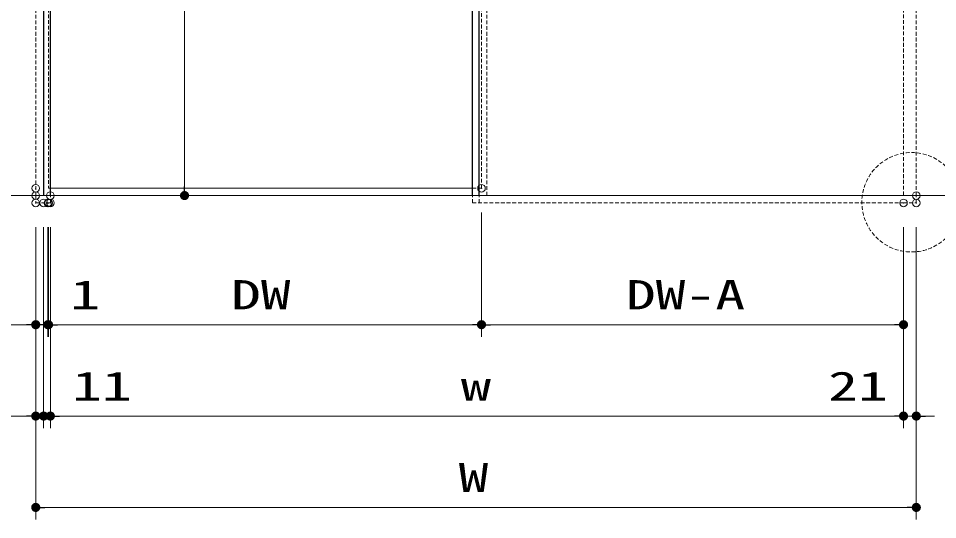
# Model space of a CAD drawing. Units: millimetres, scale not verified. Extents: x -1306 to 1306, y -607 to 607.
# Drawn here: x -1133.7 to -831.8, y -113.2 to 51.4 of the extents above; entities that cross this region are included whole.
import ezdxf
from ezdxf.enums import TextEntityAlignment as Align

# ---------------------------------------------------------------- set-up
doc = ezdxf.new("R2010")
doc.units = ezdxf.units.MM
doc.header["$LTSCALE"] = 5
doc.header["$PDMODE"] = 32
doc.header["$PDSIZE"] = 2.5
doc.linetypes.add('USER2', pattern=[0.375, 0.25, -0.125])
for name, color, linetype, lineweight in [('0-1_線(黄)', 2, 'Continuous', 15), ('0-B_点線(水)', 4, 'USER2', 9), ('0-D_線(白)', 7, 'Continuous', 30), ('1-0_線(水)', 4, 'Continuous', 9), ('1-1_寸法線', 3, 'Continuous', 13), ('1-4_DEFPOINTS', 7, 'Continuous', 5), ('1-5_0', 3, 'Continuous', 25), ('1-6_点線(黄)', 2, 'USER2', 15)]:
    doc.layers.add(name, color=color, linetype=linetype, lineweight=lineweight)
doc.styles.add('ＭＳ ゴシック', font='')
doc.styles.get('ＭＳ ゴシック').set_extended_font_data('MS Gothic')

# ---------------------------------------------------------------- blocks, each defined once
blk = doc.blocks.new('_DOT')
at = {"layer": '1-5_0'}
blk.add_line((-2.5, 0), (-5, 0), dxfattribs=at)
for points in [[(0, 0), (-2.5, 0), (-2.48, 0.313)], [(0, 0), (-2.48, -0.313), (-2.5, 0)], [(0, 0), (-2.48, 0.313), (-2.421, 0.622)], [(0, 0), (-2.421, -0.622), (-2.48, -0.313)], [(0, 0), (-2.421, 0.622), (-2.324, 0.92)], [(0, 0), (-2.324, -0.92), (-2.421, -0.622)], [(0, 0), (-2.324, 0.92), (-2.191, 1.204)], [(0, 0), (-2.191, -1.204), (-2.324, -0.92)], [(0, 0), (-2.191, 1.204), (-2.023, 1.469)], [(0, 0), (-2.023, -1.469), (-2.191, -1.204)], [(0, 0), (-2.023, 1.469), (-1.822, 1.711)], [(0, 0), (-1.822, -1.711), (-2.023, -1.469)], [(0, 0), (-1.822, 1.711), (-1.594, 1.926)], [(0, 0), (-1.594, -1.926), (-1.822, -1.711)], [(0, 0), (-1.594, 1.926), (-1.34, 2.111)], [(0, 0), (-1.34, -2.111), (-1.594, -1.926)], [(0, 0), (-1.34, 2.111), (-1.064, 2.262)], [(0, 0), (-1.064, -2.262), (-1.34, -2.111)], [(0, 0), (-1.064, 2.262), (-0.773, 2.378)], [(0, 0), (-0.773, -2.378), (-1.064, -2.262)], [(0, 0), (-0.773, 2.378), (-0.468, 2.456)], [(0, 0), (-0.468, -2.456), (-0.773, -2.378)], [(0, 0), (-0.468, 2.456), (-0.157, 2.495)], [(0, 0), (-0.157, -2.495), (-0.468, -2.456)], [(0, 0), (-0.157, 2.495), (0.157, 2.495)], [(0, 0), (0.157, -2.495), (-0.157, -2.495)], [(0, 0), (0.157, 2.495), (0.468, 2.456)], [(0, 0), (0.468, 2.456), (0.773, 2.378)], [(0, 0), (0.773, 2.378), (1.064, 2.262)], [(0, 0), (1.064, 2.262), (1.34, 2.111)], [(0, 0), (1.34, 2.111), (1.594, 1.926)], [(0, 0), (1.594, 1.926), (1.822, 1.711)], [(0, 0), (1.822, 1.711), (2.023, 1.469)], [(0, 0), (2.023, 1.469), (2.191, 1.204)], [(0, 0), (2.191, 1.204), (2.324, 0.92)], [(0, 0), (2.324, 0.92), (2.421, 0.622)], [(0, 0), (2.421, 0.622), (2.48, 0.313)], [(0, 0), (2.48, 0.313), (2.5, 0)], [(0, 0), (0.468, -2.456), (0.157, -2.495)], [(0, 0), (0.773, -2.378), (0.468, -2.456)], [(0, 0), (1.064, -2.262), (0.773, -2.378)], [(0, 0), (1.34, -2.111), (1.064, -2.262)], [(0, 0), (1.594, -1.926), (1.34, -2.111)], [(0, 0), (1.822, -1.711), (1.594, -1.926)], [(0, 0), (2.023, -1.469), (1.822, -1.711)], [(0, 0), (2.191, -1.204), (2.023, -1.469)], [(0, 0), (2.324, -0.92), (2.191, -1.204)], [(0, 0), (2.421, -0.622), (2.324, -0.92)], [(0, 0), (2.48, -0.313), (2.421, -0.622)], [(0, 0), (2.5, 0), (2.48, -0.313)]]:
    blk.add_solid(points, dxfattribs=at)

msp = doc.modelspace()

# ---------------------------------------------------------------- linework, layer by layer
at = {"layer": '0-1_線(黄)'}
msp.add_line((-1228.195, -6.81), (-682.188, -6.81), dxfattribs=at)
at = {"layer": '0-B_点線(水)'}
for p, q in [((-1128.023, -6.81), (-1128.023, 475.09)), ((-979.823, -6.81), (-979.823, 472.69)), ((-1123.823, 470.79), (-1123.823, -4.41)), ((-981.623, -4.41), (-981.623, 470.79)), ((-1123.223, -4.41), (-1123.823, -4.41)), ((-984.623, -4.41), (-981.623, -4.41)), ((-984.623, -9.21), (-984.623, -6.81)), ((-982.423, -6.81), (-838.823, -6.81)), ((-982.423, -9.21), (-982.423, -6.81))]:
    msp.add_line(p, q, dxfattribs=at)
msp.add_lwpolyline([(-843.023, -6.81), (-838.823, -6.81), (-838.823, 472.69), (-843.023, 472.69)], close=True, dxfattribs=at)
for points in [[(-1128.023, -6.81), (-1128.023, -9.21), (-1123.223, -9.21), (-1123.223, -6.81)], [(-984.623, -9.21), (-843.023, -9.21), (-838.823, -9.21), (-838.823, -6.81)]]:
    msp.add_lwpolyline(points, dxfattribs=at)
at = {"layer": '0-D_線(白)'}
for p, q in [((-1125.423, 473.19), (-1125.423, -6.81)), ((-1123.223, -6.81), (-1123.223, 473.19)), ((-984.623, -6.81), (-984.623, 473.19)), ((-982.423, -6.81), (-982.423, 473.19))]:
    msp.add_line(p, q, dxfattribs=at)
at = {"layer": '1-0_線(水)'}
for p, q in [((-1123.223, -4.41), (-984.623, -4.41)), ((-1125.423, -6.81), (-1123.223, -6.81))]:
    msp.add_line(p, q, dxfattribs=at)
at = {"layer": '1-1_寸法線'}
for p, q in [((-1079.153, 180.19), (-1079.153, -3.81)), ((-1115.223, -6.81), (-1075.153, -6.81)), ((-981.623, -12.41), (-981.623, -53.21)), ((-981.623, -12.41), (-981.623, -53.21)), ((-1128.023, -17.21), (-1128.023, -83.21)), ((-1128.023, -17.21), (-1128.023, -113.21)), ((-1128.023, -17.21), (-1128.023, -53.21)), ((-1125.423, -17.21), (-1125.423, -83.21)), ((-1125.423, -17.21), (-1125.423, -83.21)), ((-1124.023, -17.21), (-1124.023, -53.21)), ((-1124.023, -17.21), (-1124.023, -53.21)), ((-1123.823, -17.21), (-1123.823, -53.21)), ((-1123.823, -17.21), (-1123.823, -53.21)), ((-1123.223, -17.21), (-1123.223, -83.21)), ((-1123.223, -17.21), (-1123.223, -83.21)), ((-843.023, -17.21), (-843.023, -83.21)), ((-843.023, -17.21), (-843.023, -83.21)), ((-843.023, -17.21), (-843.023, -53.21)), ((-838.823, -17.21), (-838.823, -83.21)), ((-838.823, -17.21), (-838.823, -113.21)), ((-1131.023, -49.21), (-1158.213, -49.21)), ((-1127.023, -49.21), (-1130.023, -49.21)), ((-1124.023, -49.21), (-1128.023, -49.21)), ((-1124.023, -49.21), (-1123.823, -49.21)), ((-1121.023, -49.21), (-1118.023, -49.21)), ((-1120.823, -49.21), (-984.623, -49.21)), ((-1120.823, -49.21), (-1107.442, -49.21)), ((-978.623, -49.21), (-846.023, -49.21)), ((-1131.023, -79.21), (-1156.785, -79.21)), ((-1128.423, -79.21), (-1131.423, -79.21)), ((-1125.423, -79.21), (-1128.023, -79.21)), ((-1125.423, -79.21), (-1123.223, -79.21)), ((-1122.423, -79.21), (-1119.423, -79.21)), ((-1120.223, -79.21), (-846.023, -79.21)), ((-1120.223, -79.21), (-1097.318, -79.21)), ((-846.023, -79.21), (-870.356, -79.21)), ((-838.823, -79.21), (-843.023, -79.21)), ((-835.823, -79.21), (-832.823, -79.21)), ((-1125.023, -109.21), (-841.823, -109.21))]:
    msp.add_line(p, q, dxfattribs=at)
at = {"layer": '1-4_DEFPOINTS'}
for p in [(-1128.023, -4.41), (-1128.023, -6.81), (-1128.023, -6.81), (-1123.223, -6.81), (-1079.153, -6.81), (-981.623, -4.41), (-838.823, -6.81), (-1128.023, -9.21), (-1128.023, -9.21), (-1125.423, -9.21), (-1124.023, -9.21), (-1123.823, -9.21), (-1123.223, -9.21), (-843.023, -9.21), (-838.823, -9.21), (-838.823, -9.21), (-1128.023, -49.21), (-1124.023, -49.21), (-981.623, -49.21), (-843.023, -49.21), (-1128.023, -79.21), (-1123.223, -79.21), (-843.023, -79.21), (-838.823, -79.21), (-838.823, -109.21)]:
    msp.add_point(p, dxfattribs=at)
at = {"layer": '1-6_点線(黄)'}
msp.add_circle((-840.389, -9.011), 16.322, dxfattribs=at)

# ---------------------------------------------------------------- block references
at = {"layer": '1-1_寸法線', "xscale": 0.6, "yscale": 0.6}
for p, rotation in [((-1079.153, -6.81), 270), ((-1124.023, -49.21), 180), ((-1123.823, -49.21), 180), ((-1123.823, -49.21), 180), ((-981.623, -49.21), 180), ((-1125.423, -79.21), 180), ((-1123.223, -79.21), 180), ((-1123.223, -79.21), 180), ((-838.823, -79.21), 180), ((-1128.023, -109.21), 180)]:
    msp.add_blockref('_DOT', p, dxfattribs=dict(at, rotation=rotation))
for p in [(-1128.023, -49.21), (-1124.023, -49.21), (-981.623, -49.21), (-843.023, -49.21), (-1128.023, -79.21), (-1125.423, -79.21), (-843.023, -79.21), (-843.023, -79.21), (-838.823, -109.21)]:
    msp.add_blockref('_DOT', p, dxfattribs=at)

# ---------------------------------------------------------------- texts
at = {"layer": '1-1_寸法線', "style": 'ＭＳ ゴシック', "width": 1.5}
for s, p in [('1', (-1116.68, -47.06)), ('DW', (-1063.913, -47.06)), ('DW-A', (-934.228, -47.06)), ('11', (-1116.08, -77.06)), ('21', (-867.785, -77.06)), ('w', (-988.361, -77.06)), ('W', (-989.137, -107.06))]:
    msp.add_text(s, height=9.604, dxfattribs=at).set_placement(p, align=Align.BOTTOM_LEFT)

doc.saveas('drawing.dxf')
